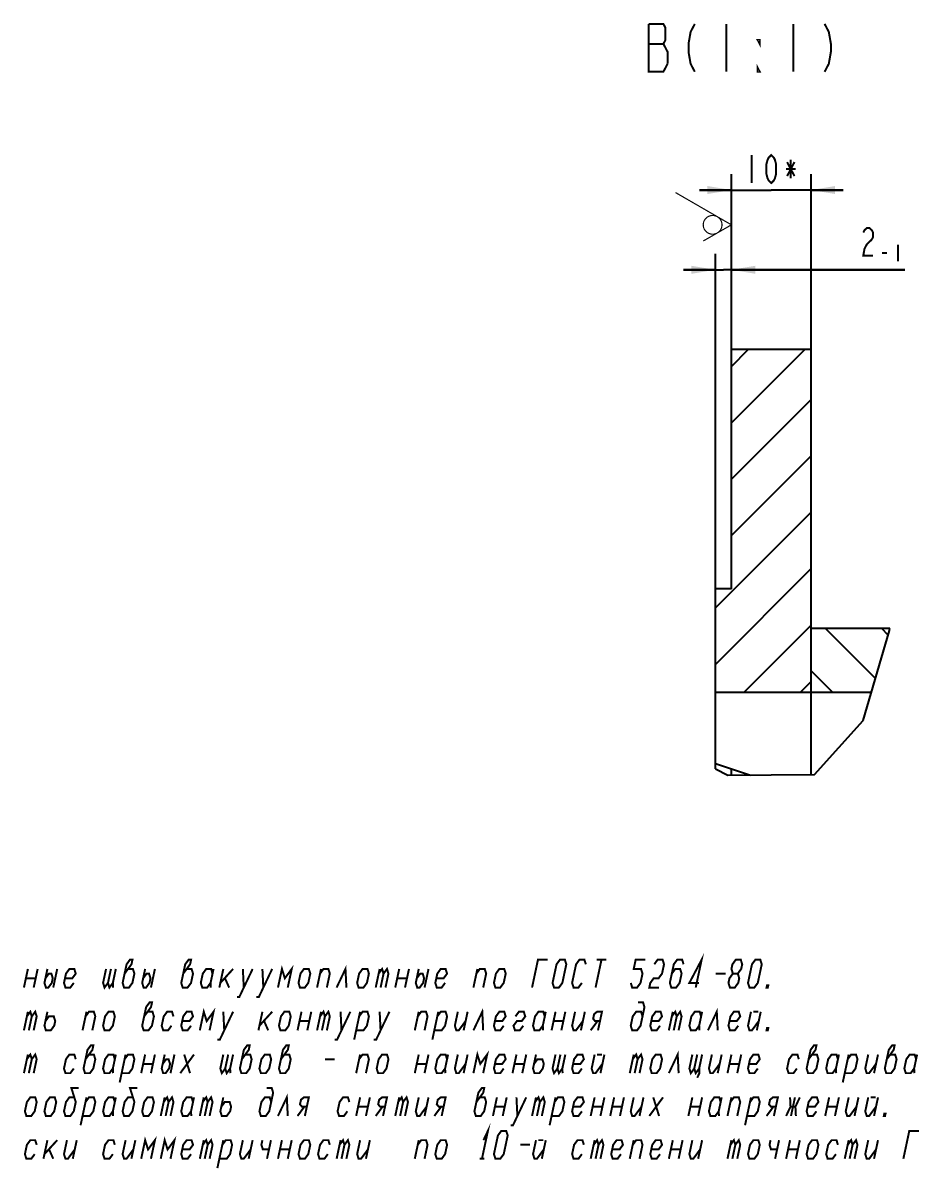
# Model space of a CAD drawing. Header units: millimetres. Extents: x 0 to 841, y 0 to 594.
# Drawn here: x 647.7 to 760.2, y 152.8 to 296.5 of the extents above; entities that cross this region are included whole.
import ezdxf

# ---------------------------------------------------------------- set-up
doc = ezdxf.new("R2010")
doc.units = ezdxf.units.MM
doc.header["$LTSCALE"] = 46.255
doc.layers.get('0').update_dxf_attribs({"linetype": 'CONTINUOUS'})
doc.layers.add('ALL_DIMENSIONS', color=7, linetype='CONTINUOUS')
doc.layers.add('ALL_SURF_FIN', color=7, linetype='CONTINUOUS')
doc.styles.get("Standard").update_dxf_attribs({"font": 'txt', "width": 0.7})
doc.dimstyles.new('DIMSTYLE_7', dxfattribs={"dimtxt": 3.5, "dimasz": 3, "dimexe": 0.18, "dimexo": 0.0625, "dimgap": 0.09, "dimtad": 1, "dimdec": 5, "dimdsep": 46, "dimtxsty": 'STANDARD', "dimblk": '_FILLED', "dimblk1": '_FILLED', "dimblk2": '_FILLED', "dimcen": 0.09, "dimadec": 0, "dimazin": 0, "dimtol": 1, "dimtm": 1, "dimtfac": 0.6, "dimtdec": 5, "dimtofl": 0, "dimtmove": 0, "dimatfit": 3, "dimldrblk": '_FILLED', "dimfxl": 1, "dimtolj": 1, "dimarcsym": 0})
doc.dimstyles.new('DIMSTYLE_8', dxfattribs={"dimtxt": 3.5, "dimasz": 3, "dimexe": 0.18, "dimexo": 0.0625, "dimgap": 0.09, "dimtad": 1, "dimdec": 5, "dimdsep": 46, "dimtxsty": 'STANDARD', "dimblk": '_FILLED', "dimblk1": '_FILLED', "dimblk2": '_FILLED', "dimcen": 0.09, "dimadec": 0, "dimazin": 0, "dimtp": 0.2, "dimtm": 0.2, "dimtfac": 1, "dimtdec": 5, "dimtofl": 0, "dimtmove": 0, "dimatfit": 3, "dimldrblk": '_FILLED', "dimfxl": 1, "dimtolj": 1, "dimarcsym": 0})

# ---------------------------------------------------------------- blocks, each defined once
blk = doc.blocks.new('_FILLED')
at = {"color": 0, "linetype": 'ByBlock'}
blk.add_solid([(0, 0), (-1, 0.167), (-1, -0.167)], dxfattribs=at)
blk = doc.blocks.new('*D15')
at = {"layer": 'ALL_DIMENSIONS', "color": 2, "linetype": 'Continuous'}
for p, q in [((734.55, 225.52), (734.55, 267.52)), ((736.55, 255.52), (736.55, 267.52)), ((734.55, 265.52), (730.55, 265.52)), ((730.55, 265.52), (735.55, 265.52)), ((758.28, 265.52), (735.55, 265.52)), ((736.55, 265.52), (758.28, 265.52))]:
    blk.add_line(p, q, dxfattribs=at)
at = {"layer": 'ALL_DIMENSIONS', "color": 2, "linetype": 'Continuous', "xscale": 3, "yscale": 3, "zscale": 3}
blk.add_blockref('_FILLED', (734.55, 265.52), dxfattribs=at)
at = {"layer": 'ALL_DIMENSIONS', "color": 2, "linetype": 'Continuous', "xscale": 3, "yscale": 3, "zscale": 3, "rotation": 180}
blk.add_blockref('_FILLED', (736.55, 265.52), dxfattribs=at)
blk = doc.blocks.new('*D16')
at = {"layer": 'ALL_DIMENSIONS', "color": 2, "linetype": 'Continuous'}
for p, q in [((736.55, 255.52), (736.55, 277.52)), ((746.55, 255.52), (746.55, 277.52)), ((736.55, 275.52), (732.55, 275.52)), ((732.55, 275.52), (741.55, 275.52)), ((750.55, 275.52), (741.55, 275.52)), ((746.55, 275.52), (750.55, 275.52))]:
    blk.add_line(p, q, dxfattribs=at)
at = {"layer": 'ALL_DIMENSIONS', "color": 2, "linetype": 'Continuous', "xscale": 3, "yscale": 3, "zscale": 3}
blk.add_blockref('_FILLED', (736.55, 275.52), dxfattribs=at)
at = {"layer": 'ALL_DIMENSIONS', "color": 2, "linetype": 'Continuous', "xscale": 3, "yscale": 3, "zscale": 3, "rotation": 180}
blk.add_blockref('_FILLED', (746.55, 275.52), dxfattribs=at)
blk = doc.blocks.new('SF1_BL8', base_point=(733.04, 272.17))
at = {"layer": 'ALL_SURF_FIN', "color": 2, "linetype": 'Continuous', "const_width": 0.146}
for points in [[(736.55, 271.16), (729.54, 275.21)], [(736.55, 271.16), (733.02, 269.13)]]:
    blk.add_lwpolyline(points, dxfattribs=at)
blk.add_lwpolyline([(733.02, 271.16, 1), (735.37, 271.16, 1)], format="xyb", close=True, dxfattribs=at)

msp = doc.modelspace()

# ---------------------------------------------------------------- linework, layer by layer
at = {"color": 2, "linetype": 'Continuous'}
for p, q in [((736.546314, 253.4017788), (738.6682622, 255.5237271)), ((736.546314, 246.3307034), (745.7393072, 255.5237271)), ((736.546314, 239.2596432), (746.546314, 249.2596432)), ((736.546314, 232.1885678), (746.546314, 242.1885678)), ((734.546314, 223.1175076), (746.546314, 235.1175076)), ((734.546314, 216.0464398), (746.546314, 228.0464398)), ((738.0946538, 212.5237271), (746.546314, 220.975372)), ((754.6097317, 214.2529119), (748.3389165, 220.5237271)), ((756.220477, 219.7132115), (755.4099615, 220.5237271)), ((749.2678106, 212.5237271), (746.546314, 215.2452313)), ((745.1657598, 212.5237271), (746.546314, 213.9043042))]:
    msp.add_line(p, q, dxfattribs=at)
at = {"color": 7, "linetype": 'Continuous'}
for p, q in [((736.546314, 225.5237271), (736.546314, 255.5237271)), ((746.546314, 255.5237271), (736.546314, 255.5237271)), ((746.546314, 202.2284547), (746.546314, 255.5237271)), ((734.546314, 202.9480542), (734.546314, 225.5237271)), ((736.546314, 225.5237271), (734.546314, 225.5237271)), ((756.4298476, 220.5237271), (746.546314, 220.5237271)), ((753.0618245, 209.0056284), (756.3900159, 220.287935)), ((756.3900159, 220.287935), (756.4298476, 220.5237271)), ((754.0996358, 212.5237271), (734.546314, 212.5237271)), ((746.9672543, 202.2323613), (753.0618245, 209.0056284)), ((734.546314, 203.6187893), (738.9383426, 202.1578479)), ((734.546314, 202.9480542), (736.0994895, 202.1315016)), ((736.546314, 202.1356484), (736.546314, 202.9535214)), ((736.0994895, 202.1315016), (746.9672543, 202.2323613))]:
    msp.add_line(p, q, dxfattribs=at)
at = {"color": 2, "linetype": 'Continuous', "const_width": 0.25}
for points in [[(728.0261458, 293.8500998), (728.2886503, 294.3501108), (728.2886503, 295.8500927), (728.0261458, 296.3501037), (726.1886141, 296.3501037)], [(726.1886141, 296.3501037), (726.1886141, 290.3500995), (728.0261458, 290.3500995), (728.5511548, 291.3500959)], [(731.9636622, 296.3501037), (731.4386531, 295.3501073), (731.1761486, 293.8500998), (731.1761486, 292.8501034), (731.4386531, 291.3500959), (731.9636622, 290.3500995)], [(735.9011273, 296.3501037), (735.9011273, 290.3500995)], [(744.3011178, 296.3501037), (744.3011178, 290.3500995)], [(748.2386342, 296.3501037), (748.7636432, 295.3501073), (749.0261478, 293.8500998), (749.0261478, 292.8501034), (748.7636432, 291.3500959), (748.2386342, 290.3500995)], [(726.1886141, 293.8500998), (728.0261458, 293.8500998)], [(728.5511548, 291.3500959), (728.5511548, 292.8501034), (728.0261458, 293.8500998)], [(740.1011482, 294.3501108), (740.1011482, 293.8500998), (739.8386437, 294.3501108), (740.1011482, 294.3501108)], [(740.1011482, 290.3500995), (739.8386437, 290.3500995), (739.8386437, 290.8501105), (740.1011482, 290.3500995)], [(732.0794483, 175.5157293), (732.8234205, 179.01574), (731.2847193, 176.0990676), (732.5096894, 176.0990676)], [(660.4827015, 177.2657251), (661.3431836, 178.4324017), (661.4671534, 179.01574), (661.1609205, 179.01574), (660.7306794, 178.4324017), (660.2346851, 176.0990676), (660.4169483, 175.5157293), (661.0294526, 175.5157293), (661.4596936, 176.0990676), (661.7076715, 177.2657251), (661.5254084, 177.8490634), (660.9129425, 177.8490634)], [(667.8326758, 177.2657251), (668.693158, 178.4324017), (668.8171662, 179.01574), (668.5108948, 179.01574), (668.0806537, 178.4324017), (667.5846979, 176.0990676), (667.7669611, 175.5157293), (668.3794654, 175.5157293), (668.8097065, 176.0990676), (669.0576844, 177.2657251), (668.8754212, 177.8490634), (668.2629169, 177.8490634)], [(679.7106983, 175.5157293), (680.2066925, 177.8490634), (680.5711805, 176.682406), (681.4316626, 177.8490634), (680.9357068, 175.5157293)], [(687.0607111, 175.5157293), (688.1691712, 177.8490634), (688.2857196, 175.5157293)], [(711.5607282, 175.5157293), (712.3046619, 179.01574), (713.5296705, 179.01574)], [(714.3169782, 175.5157293), (714.134715, 176.0990676), (714.6306708, 178.4324017), (715.0609119, 179.01574), (715.6734162, 179.01574), (715.8556794, 178.4324017), (715.3596851, 176.0990676), (714.929444, 175.5157293), (714.3169782, 175.5157293)], [(718.305658, 178.4324017), (718.1233948, 179.01574), (717.5108905, 179.01574), (717.0806495, 178.4324017), (716.5846936, 176.0990676), (716.7669568, 175.5157293), (717.3794611, 175.5157293), (717.8097022, 176.0990676)], [(720.2671405, 179.01574), (719.5232068, 175.5157293)], [(719.6546747, 179.01574), (720.8796448, 179.01574)], [(723.9347065, 176.0990676), (724.1169696, 175.5157293), (724.7294739, 175.5157293), (725.159715, 176.0990676), (725.4076929, 177.2657251), (725.2254297, 177.8490634), (724.3066925, 177.8490634), (724.5546705, 179.01574), (725.7796405, 179.01574)], [(726.8806794, 178.4324017), (727.3109205, 179.01574), (727.9234247, 179.01574), (728.1056495, 178.4324017), (727.8576715, 177.2657251), (727.4274305, 176.682406), (726.8149262, 176.682406), (726.3846851, 176.0990676), (726.2607154, 175.5157293), (727.4857239, 175.5157293)], [(730.5556665, 178.4324017), (730.3734034, 179.01574), (729.7608991, 179.01574), (729.330658, 178.4324017), (728.8347022, 176.0990676), (729.0169654, 175.5157293), (729.6294696, 175.5157293), (730.0597107, 176.0990676), (730.3076886, 177.2657251), (730.1254255, 177.8490634), (729.5129212, 177.8490634), (729.0826801, 177.2657251)], [(737.3514301, 177.2657251), (737.7816712, 177.8490634), (737.9056794, 178.4324017), (737.7234162, 179.01574), (737.1109119, 179.01574), (736.6806708, 178.4324017), (736.5566626, 177.8490634), (736.7389258, 177.2657251)], [(738.8169568, 175.5157293), (738.6346936, 176.0990676), (739.1306495, 178.4324017), (739.5608905, 179.01574), (740.1733948, 179.01574), (740.355658, 178.4324017), (739.8597022, 176.0990676), (739.4294611, 175.5157293), (738.8169568, 175.5157293)], [(647.8607068, 175.5157293), (648.3566626, 177.8490634)], [(648.1086847, 176.682406), (649.3336933, 176.682406)], [(649.5816712, 177.8490634), (649.0857154, 175.5157293)], [(650.8066797, 177.8490634), (650.4346936, 176.0990676), (650.6169568, 175.5157293), (650.9232282, 175.5157293), (651.3534693, 176.0990676), (651.477439, 176.682406), (651.2951758, 177.2657251), (650.9889429, 177.2657251), (650.5587018, 176.682406)], [(652.0316883, 177.8490634), (651.535694, 175.5157293)], [(653.0086805, 176.682406), (653.9274561, 176.682406), (654.3576972, 177.2657251), (654.175434, 177.8490634), (653.5629297, 177.8490634), (653.1326886, 177.2657251), (652.8847107, 176.0990676), (653.0669739, 175.5157293), (653.6794782, 175.5157293), (654.1097193, 176.0990676)], [(658.1566925, 177.8490634), (657.7847065, 176.0990676), (657.9669696, 175.5157293), (658.3972107, 176.0990676), (658.5794739, 175.5157293), (659.009715, 176.0990676), (659.3816626, 177.8490634)], [(658.7691584, 177.8490634), (658.3972107, 176.0990676)], [(663.0566883, 177.8490634), (662.6847022, 176.0990676), (662.8669654, 175.5157293), (663.1731983, 175.5157293), (663.6034394, 176.0990676), (663.7274476, 176.682406), (663.5451844, 177.2657251), (663.2389515, 177.2657251), (662.8087104, 176.682406)], [(664.2816584, 177.8490634), (663.7857026, 175.5157293)], [(671.5077015, 177.2657251), (671.3254383, 177.8490634), (670.712934, 177.8490634), (670.2826929, 177.2657251), (670.034715, 176.0990676), (670.2169782, 175.5157293), (670.829444, 175.5157293), (671.2596851, 176.0990676)], [(671.6316712, 177.8490634), (671.2596851, 176.0990676), (671.2888318, 175.5157293)], [(672.8566797, 177.8490634), (672.3607239, 175.5157293)], [(672.4846936, 176.0990676), (674.0816883, 177.8490634)], [(673.0680512, 176.682406), (673.585694, 175.5157293)], [(674.5627246, 174.3490719), (674.868996, 174.3490719), (676.5316669, 177.8490634)], [(675.3066584, 177.8490634), (675.4232068, 175.5157293)], [(677.0127417, 174.3490719), (677.3189746, 174.3490719), (678.981684, 177.8490634)], [(677.7566755, 177.8490634), (677.8732239, 175.5157293)], [(682.2846851, 176.0990676), (682.4669483, 175.5157293), (683.0794526, 175.5157293), (683.5096936, 176.0990676), (683.7576715, 177.2657251), (683.5754084, 177.8490634), (682.9629425, 177.8490634), (682.5327015, 177.2657251), (682.2846851, 176.0990676)], [(684.610694, 175.5157293), (685.1066883, 177.8490634)], [(684.9826801, 177.2657251), (685.4129212, 177.8490634), (686.0254255, 177.8490634), (686.2076886, 177.2657251), (685.8357026, 175.5157293)], [(689.6346979, 176.0990676), (689.8169611, 175.5157293), (690.4294654, 175.5157293), (690.8597065, 176.0990676), (691.1076844, 177.2657251), (690.9254212, 177.8490634), (690.3129169, 177.8490634), (689.8826758, 177.2657251), (689.6346979, 176.0990676)], [(691.9607068, 175.5157293), (692.4566626, 177.8490634)], [(692.3326929, 177.2657251), (692.762934, 177.8490634), (692.9451972, 177.2657251), (692.5732111, 175.5157293)], [(692.9451972, 177.2657251), (693.3754383, 177.8490634), (693.5577015, 177.2657251), (693.1857154, 175.5157293)], [(694.4107239, 175.5157293), (694.9066797, 177.8490634)], [(694.6587018, 176.682406), (695.8837104, 176.682406)], [(696.1316883, 177.8490634), (695.635694, 175.5157293)], [(697.3566584, 177.8490634), (696.9847107, 176.0990676), (697.1669739, 175.5157293), (697.4732068, 175.5157293), (697.9034479, 176.0990676), (698.0274561, 176.682406), (697.8451929, 177.2657251), (697.5389215, 177.2657251), (697.1086805, 176.682406)], [(698.5816669, 177.8490634), (698.0857111, 175.5157293)], [(699.5586976, 176.682406), (700.4774347, 176.682406), (700.9076758, 177.2657251), (700.7254126, 177.8490634), (700.1129084, 177.8490634), (699.6826673, 177.2657251), (699.4346894, 176.0990676), (699.6169526, 175.5157293), (700.2294568, 175.5157293), (700.6596979, 176.0990676)], [(704.2107154, 175.5157293), (704.7066712, 177.8490634)], [(704.5827015, 177.2657251), (705.0129425, 177.8490634), (705.6254084, 177.8490634), (705.8076715, 177.2657251), (705.4357239, 175.5157293)], [(706.7847022, 176.0990676), (706.9669654, 175.5157293), (707.5794696, 175.5157293), (708.0097107, 176.0990676), (708.2576886, 177.2657251), (708.0754255, 177.8490634), (707.4629212, 177.8490634), (707.0326801, 177.2657251), (706.7847022, 176.0990676)], [(734.5951801, 177.2657251), (735.8201886, 177.2657251)], [(736.3669782, 175.5157293), (736.979444, 175.5157293), (737.4096851, 176.0990676), (737.5336933, 176.682406), (737.3514301, 177.2657251), (736.7389258, 177.2657251), (736.3086847, 176.682406), (736.184715, 176.0990676), (736.3669782, 175.5157293)], [(659.009715, 176.0990676), (659.0388233, 175.5157293)], [(741.113819, 175.5157293), (740.9607026, 175.5157293), (741.0226874, 175.8074081), (741.1758423, 175.8074081), (741.113819, 175.5157293)], [(647.8607068, 170.1484439), (648.3566626, 172.4817779)], [(648.2326929, 171.8984396), (648.662934, 172.4817779), (648.8451972, 171.8984396), (648.4732111, 170.1484439)], [(648.8451972, 171.8984396), (649.2754383, 172.4817779), (649.4577015, 171.8984396), (649.0857154, 170.1484439)], [(650.8066797, 172.4817779), (650.4346936, 170.7317822), (650.6169568, 170.1484439), (651.2294611, 170.1484439), (651.6597022, 170.7317822), (651.7837104, 171.3151205), (651.6014472, 171.8984396), (650.9889429, 171.8984396), (650.5587018, 171.3151205)], [(655.2107196, 170.1484439), (655.7066755, 172.4817779)], [(655.5826673, 171.8984396), (656.0129084, 172.4817779), (656.6254126, 172.4817779), (656.8076758, 171.8984396), (656.4357282, 170.1484439)], [(657.7847065, 170.7317822), (657.9669696, 170.1484439), (658.5794739, 170.1484439), (659.009715, 170.7317822), (659.2576929, 171.8984396), (659.0754297, 172.4817779), (658.4629255, 172.4817779), (658.0326844, 171.8984396), (657.7847065, 170.7317822)], [(662.9326801, 171.8984396), (663.7931623, 173.0651162), (663.9171705, 173.6484353), (663.6108991, 173.6484353), (663.180658, 173.0651162), (662.6847022, 170.7317822), (662.8669654, 170.1484439), (663.4794696, 170.1484439), (663.9097107, 170.7317822), (664.1576886, 171.8984396), (663.9754255, 172.4817779), (663.3629212, 172.4817779)], [(666.6076673, 171.8984396), (666.4254425, 172.4817779), (665.8129383, 172.4817779), (665.3826972, 171.8984396), (665.1347193, 170.7317822), (665.316944, 170.1484439), (665.9294483, 170.1484439), (666.3596894, 170.7317822)], [(667.7087061, 171.3151205), (668.6274433, 171.3151205), (669.0576844, 171.8984396), (668.8754212, 172.4817779), (668.2629169, 172.4817779), (667.8326758, 171.8984396), (667.5846979, 170.7317822), (667.7669611, 170.1484439), (668.3794654, 170.1484439), (668.8097065, 170.7317822)], [(669.9107068, 170.1484439), (670.4066626, 172.4817779), (670.771189, 171.3151205), (671.6316712, 172.4817779), (671.1357154, 170.1484439)], [(672.112746, 168.9817865), (672.4189789, 168.9817865), (674.0816883, 172.4817779)], [(672.8566797, 172.4817779), (672.9732282, 170.1484439)], [(677.7566755, 172.4817779), (677.2607196, 170.1484439)], [(677.3846894, 170.7317822), (678.981684, 172.4817779)], [(679.8347065, 170.7317822), (680.0169696, 170.1484439), (680.6294739, 170.1484439), (681.059715, 170.7317822), (681.3076929, 171.8984396), (681.1254297, 172.4817779), (680.5129255, 172.4817779), (680.0826844, 171.8984396), (679.8347065, 170.7317822)], [(682.1607154, 170.1484439), (682.6566712, 172.4817779)], [(683.8816797, 172.4817779), (683.3857239, 170.1484439)], [(684.610694, 170.1484439), (685.1066883, 172.4817779)], [(684.9826801, 171.8984396), (685.4129212, 172.4817779), (685.5951844, 171.8984396), (685.2231983, 170.1484439)], [(685.5951844, 171.8984396), (686.0254255, 172.4817779), (686.2076886, 171.8984396), (685.8357026, 170.1484439)], [(686.8127332, 168.9817865), (687.1189661, 168.9817865), (688.7816755, 172.4817779)], [(687.5566669, 172.4817779), (687.6732154, 170.1484439)], [(689.2627118, 168.9817865), (690.006684, 172.4817779)], [(689.5107282, 170.1484439), (690.4294654, 170.1484439), (690.8597065, 170.7317822), (691.1076844, 171.8984396), (690.9254212, 172.4817779), (690.3129169, 172.4817779), (689.8826758, 171.8984396)], [(691.7127289, 168.9817865), (692.0189618, 168.9817865), (693.6816712, 172.4817779)], [(692.4566626, 172.4817779), (692.5732111, 170.1484439)], [(696.8607026, 170.1484439), (697.3566584, 172.4817779)], [(697.2326886, 171.8984396), (697.6629297, 172.4817779), (698.275434, 172.4817779), (698.4576972, 171.8984396), (698.0857111, 170.1484439)], [(699.0627417, 168.9817865), (699.8066755, 172.4817779)], [(699.3107196, 170.1484439), (700.2294568, 170.1484439), (700.6596979, 170.7317822), (700.9076758, 171.8984396), (700.7254126, 172.4817779), (700.1129084, 172.4817779), (699.6826673, 171.8984396)], [(702.2566925, 172.4817779), (701.8847065, 170.7317822), (702.0669696, 170.1484439), (702.3732026, 170.1484439), (703.2336847, 171.3151205)], [(703.4816626, 172.4817779), (702.9857068, 170.1484439)], [(704.2107154, 170.1484439), (705.3191755, 172.4817779), (705.4357239, 170.1484439)], [(706.9087104, 171.3151205), (707.8274476, 171.3151205), (708.2576886, 171.8984396), (708.0754255, 172.4817779), (707.4629212, 172.4817779), (707.0326801, 171.8984396), (706.7847022, 170.7317822), (706.9669654, 170.1484439), (707.5794696, 170.1484439), (708.0097107, 170.7317822)], [(709.4826972, 171.8984396), (709.9129383, 172.4817779), (710.5254425, 172.4817779), (710.7076673, 171.8984396), (710.2774262, 171.3151205), (709.6649604, 171.3151205), (709.2347193, 170.7317822), (709.416944, 170.1484439), (710.0294483, 170.1484439), (710.4596894, 170.7317822)], [(713.1576844, 171.8984396), (712.9754212, 172.4817779), (712.3629169, 172.4817779), (711.9326758, 171.8984396), (711.6846979, 170.7317822), (711.8669611, 170.1484439), (712.4794654, 170.1484439), (712.9097065, 170.7317822)], [(713.2816925, 172.4817779), (712.9097065, 170.7317822), (712.9388532, 170.1484439)], [(714.0107068, 170.1484439), (714.5066626, 172.4817779)], [(715.7316712, 172.4817779), (715.2357154, 170.1484439)], [(716.9566797, 172.4817779), (716.5846936, 170.7317822), (716.7669568, 170.1484439), (717.0732282, 170.1484439), (717.9337104, 171.3151205)], [(718.1816883, 172.4817779), (717.685694, 170.1484439)], [(719.8294782, 170.1484439), (720.325434, 172.4817779), (719.7129297, 172.4817779), (719.3446735, 172.1901184), (719.2207038, 171.60678), (719.4649518, 171.3151205), (720.0774561, 171.3151205)], [(725.4076929, 171.8984396), (725.2254297, 172.4817779), (724.6129255, 172.4817779), (724.1826844, 171.8984396), (723.9347065, 170.7317822), (724.1169696, 170.1484439), (724.7294739, 170.1484439), (725.159715, 170.7317822), (725.6556708, 173.0651162), (725.4734076, 173.6484353), (724.8609034, 173.6484353)], [(726.5086933, 171.3151205), (727.4274305, 171.3151205), (727.8576715, 171.8984396), (727.6754084, 172.4817779), (727.0629425, 172.4817779), (726.6327015, 171.8984396), (726.3846851, 170.7317822), (726.5669483, 170.1484439), (727.1794526, 170.1484439), (727.6096936, 170.7317822)], [(728.710694, 170.1484439), (729.2066883, 172.4817779)], [(729.0826801, 171.8984396), (729.5129212, 172.4817779), (729.6951844, 171.8984396), (729.3231983, 170.1484439)], [(729.6951844, 171.8984396), (730.1254255, 172.4817779), (730.3076886, 171.8984396), (729.9357026, 170.1484439)], [(732.7576673, 171.8984396), (732.5754425, 172.4817779), (731.9629383, 172.4817779), (731.5326972, 171.8984396), (731.2847193, 170.7317822), (731.466944, 170.1484439), (732.0794483, 170.1484439), (732.5096894, 170.7317822)], [(732.8816755, 172.4817779), (732.5096894, 170.7317822), (732.5388361, 170.1484439)], [(733.6107282, 170.1484439), (734.7191883, 172.4817779), (734.8356983, 170.1484439)], [(736.3086847, 171.3151205), (737.2274604, 171.3151205), (737.6577015, 171.8984396), (737.4754383, 172.4817779), (736.862934, 172.4817779), (736.4326929, 171.8984396), (736.184715, 170.7317822), (736.3669782, 170.1484439), (736.979444, 170.1484439), (737.4096851, 170.7317822)], [(739.0066797, 172.4817779), (738.6346936, 170.7317822), (738.8169568, 170.1484439), (739.1232282, 170.1484439), (739.9837104, 171.3151205)], [(739.3129126, 172.4817779), (739.9254169, 172.4817779)], [(740.2316883, 172.4817779), (739.735694, 170.1484439)], [(677.9680854, 171.3151205), (678.4857282, 170.1484439)], [(682.4086933, 171.3151205), (683.6337018, 171.3151205)], [(714.2586847, 171.3151205), (715.4836933, 171.3151205)], [(718.9107026, 170.1484439), (719.7711847, 171.3151205)], [(741.113819, 170.1484439), (740.9607026, 170.1484439), (741.0226874, 170.4401034), (741.1758423, 170.4401034), (741.113819, 170.1484439)], [(655.5826673, 166.5311541), (656.4431495, 167.6978308), (656.5671576, 168.2811499), (656.2609247, 168.2811499), (655.8306836, 167.6978308), (655.3346894, 165.3644967), (655.5169526, 164.7811584), (656.1294568, 164.7811584), (656.5596979, 165.3644967), (656.8076758, 166.5311541), (656.6254126, 167.1144924), (656.0129084, 167.1144924)], [(675.1826886, 166.5311541), (676.0431708, 167.6978308), (676.1671405, 168.2811499), (675.8609076, 168.2811499), (675.4306665, 167.6978308), (674.9347107, 165.3644967), (675.1169739, 164.7811584), (675.7294782, 164.7811584), (676.1597193, 165.3644967), (676.4076972, 166.5311541), (676.225434, 167.1144924), (675.6129297, 167.1144924)], [(680.0826844, 166.5311541), (680.9431665, 167.6978308), (681.0671747, 168.2811499), (680.7609034, 168.2811499), (680.3306623, 167.6978308), (679.8347065, 165.3644967), (680.0169696, 164.7811584), (680.6294739, 164.7811584), (681.059715, 165.3644967), (681.3076929, 166.5311541), (681.1254297, 167.1144924), (680.5129255, 167.1144924)], [(746.2326844, 166.5311541), (747.0931665, 167.6978308), (747.2171747, 168.2811499), (746.9109034, 168.2811499), (746.4806623, 167.6978308), (745.9847065, 165.3644967), (746.1669696, 164.7811584), (746.7794739, 164.7811584), (747.209715, 165.3644967), (747.4576929, 166.5311541), (747.2754297, 167.1144924), (746.6629255, 167.1144924)], [(756.0326758, 166.5311541), (756.893158, 167.6978308), (757.0171662, 168.2811499), (756.7108948, 168.2811499), (756.2806537, 167.6978308), (755.7846979, 165.3644967), (755.9669611, 164.7811584), (756.5794654, 164.7811584), (757.0097065, 165.3644967), (757.2576844, 166.5311541), (757.0754212, 167.1144924), (756.4629169, 167.1144924)], [(647.8607068, 164.7811584), (648.3566626, 167.1144924)], [(648.2326929, 166.5311541), (648.662934, 167.1144924), (648.8451972, 166.5311541), (648.4732111, 164.7811584)], [(648.8451972, 166.5311541), (649.2754383, 167.1144924), (649.4577015, 166.5311541), (649.0857154, 164.7811584)], [(654.3576972, 166.5311541), (654.175434, 167.1144924), (653.5629297, 167.1144924), (653.1326886, 166.5311541), (652.8847107, 165.3644967), (653.0669739, 164.7811584), (653.6794782, 164.7811584), (654.1097193, 165.3644967)], [(659.2576929, 166.5311541), (659.0754297, 167.1144924), (658.4629255, 167.1144924), (658.0326844, 166.5311541), (657.7847065, 165.3644967), (657.9669696, 164.7811584), (658.5794739, 164.7811584), (659.009715, 165.3644967)], [(659.3816626, 167.1144924), (659.009715, 165.3644967), (659.0388233, 164.7811584)], [(659.8627375, 163.6144818), (660.6066712, 167.1144924)], [(660.1107154, 164.7811584), (661.0294526, 164.7811584), (661.4596936, 165.3644967), (661.7076715, 166.5311541), (661.5254084, 167.1144924), (660.9129425, 167.1144924), (660.4827015, 166.5311541)], [(662.560694, 164.7811584), (663.0566883, 167.1144924)], [(664.2816584, 167.1144924), (663.7857026, 164.7811584)], [(665.5066669, 167.1144924), (665.1347193, 165.3644967), (665.316944, 164.7811584), (665.6232154, 164.7811584), (666.0534565, 165.3644967), (666.1774262, 165.9478158), (665.9952015, 166.5311541), (665.6889301, 166.5311541), (665.258689, 165.9478158)], [(666.7316755, 167.1144924), (666.2357196, 164.7811584)], [(667.4607282, 164.7811584), (669.1816925, 167.1144924)], [(667.956684, 167.1144924), (668.6856983, 164.7811584)], [(672.8566797, 167.1144924), (672.4846936, 165.3644967), (672.6669568, 164.7811584), (673.0971979, 165.3644967), (673.2794611, 164.7811584), (673.7097022, 165.3644967), (674.0816883, 167.1144924)], [(673.469184, 167.1144924), (673.0971979, 165.3644967)], [(677.3846894, 165.3644967), (677.5669526, 164.7811584), (678.1794568, 164.7811584), (678.6096979, 165.3644967), (678.8576758, 166.5311541), (678.6754126, 167.1144924), (678.0629084, 167.1144924), (677.6326673, 166.5311541), (677.3846894, 165.3644967)], [(689.5107282, 164.7811584), (690.006684, 167.1144924)], [(689.8826758, 166.5311541), (690.3129169, 167.1144924), (690.9254212, 167.1144924), (691.1076844, 166.5311541), (690.7356983, 164.7811584)], [(692.084715, 165.3644967), (692.2669782, 164.7811584), (692.879444, 164.7811584), (693.3096851, 165.3644967), (693.5577015, 166.5311541), (693.3754383, 167.1144924), (692.762934, 167.1144924), (692.3326929, 166.5311541), (692.084715, 165.3644967)], [(696.8607026, 164.7811584), (697.3566584, 167.1144924)], [(698.5816669, 167.1144924), (698.0857111, 164.7811584)], [(700.9076758, 166.5311541), (700.7254126, 167.1144924), (700.1129084, 167.1144924), (699.6826673, 166.5311541), (699.4346894, 165.3644967), (699.6169526, 164.7811584), (700.2294568, 164.7811584), (700.6596979, 165.3644967)], [(701.031684, 167.1144924), (700.6596979, 165.3644967), (700.6888446, 164.7811584)], [(702.2566925, 167.1144924), (701.8847065, 165.3644967), (702.0669696, 164.7811584), (702.3732026, 164.7811584), (703.2336847, 165.9478158)], [(703.4816626, 167.1144924), (702.9857068, 164.7811584)], [(704.2107154, 164.7811584), (704.7066712, 167.1144924), (705.0711976, 165.9478158), (705.9316797, 167.1144924), (705.4357239, 164.7811584)], [(706.9087104, 165.9478158), (707.8274476, 165.9478158), (708.2576886, 166.5311541), (708.0754255, 167.1144924), (707.4629212, 167.1144924), (707.0326801, 166.5311541), (706.7847022, 165.3644967), (706.9669654, 164.7811584), (707.5794696, 164.7811584), (708.0097107, 165.3644967)], [(709.1107111, 164.7811584), (709.6066669, 167.1144924)], [(710.8316755, 167.1144924), (710.3357196, 164.7811584)], [(712.056684, 167.1144924), (711.6846979, 165.3644967), (711.8669611, 164.7811584), (712.4794654, 164.7811584), (712.9097065, 165.3644967), (713.0336762, 165.9478158), (712.8514515, 166.5311541), (712.2389472, 166.5311541), (711.8087061, 165.9478158)], [(714.5066626, 167.1144924), (714.134715, 165.3644967), (714.3169782, 164.7811584), (714.7472193, 165.3644967), (714.929444, 164.7811584), (715.3596851, 165.3644967), (715.7316712, 167.1144924)], [(715.1191669, 167.1144924), (714.7472193, 165.3644967)], [(716.7087018, 165.9478158), (717.627439, 165.9478158), (718.0576801, 166.5311541), (717.8754169, 167.1144924), (717.2629126, 167.1144924), (716.8326715, 166.5311541), (716.5846936, 165.3644967), (716.7669568, 164.7811584), (717.3794611, 164.7811584), (717.8097022, 165.3644967)], [(719.4066584, 167.1144924), (719.0347107, 165.3644967), (719.2169739, 164.7811584), (719.5232068, 164.7811584), (720.383689, 165.9478158)], [(719.7129297, 167.1144924), (720.325434, 167.1144924)], [(720.6316669, 167.1144924), (720.1357111, 164.7811584)], [(723.8106983, 164.7811584), (724.3066925, 167.1144924)], [(724.1826844, 166.5311541), (724.6129255, 167.1144924), (724.7951886, 166.5311541), (724.4232026, 164.7811584)], [(724.7951886, 166.5311541), (725.2254297, 167.1144924), (725.4076929, 166.5311541), (725.0357068, 164.7811584)], [(726.3846851, 165.3644967), (726.5669483, 164.7811584), (727.1794526, 164.7811584), (727.6096936, 165.3644967), (727.8576715, 166.5311541), (727.6754084, 167.1144924), (727.0629425, 167.1144924), (726.6327015, 166.5311541), (726.3846851, 165.3644967)], [(728.710694, 164.7811584), (729.8191925, 167.1144924), (729.9357026, 164.7811584)], [(731.6566669, 167.1144924), (731.2847193, 165.3644967), (731.466944, 164.7811584), (731.8971851, 165.3644967), (732.0794483, 164.7811584), (732.5096894, 165.3644967), (732.8816755, 167.1144924)], [(732.2691712, 167.1144924), (731.8971851, 165.3644967)], [(734.106684, 167.1144924), (733.7346979, 165.3644967), (733.9169611, 164.7811584), (734.223194, 164.7811584), (735.0836762, 165.9478158)], [(735.3316925, 167.1144924), (734.8356983, 164.7811584)], [(736.0607068, 164.7811584), (736.5566626, 167.1144924)], [(737.7816712, 167.1144924), (737.2857154, 164.7811584)], [(738.7587018, 165.9478158), (739.677439, 165.9478158), (740.1076801, 166.5311541), (739.9254169, 167.1144924), (739.3129126, 167.1144924), (738.8826715, 166.5311541), (738.6346936, 165.3644967), (738.8169568, 164.7811584), (739.4294611, 164.7811584), (739.8597022, 165.3644967)], [(745.0076758, 166.5311541), (744.8254126, 167.1144924), (744.2129084, 167.1144924), (743.7826673, 166.5311541), (743.5346894, 165.3644967), (743.7169526, 164.7811584), (744.3294568, 164.7811584), (744.7596979, 165.3644967)], [(749.9076715, 166.5311541), (749.7254084, 167.1144924), (749.1129425, 167.1144924), (748.6827015, 166.5311541), (748.4346851, 165.3644967), (748.6169483, 164.7811584), (749.2294526, 164.7811584), (749.6596936, 165.3644967)], [(750.0316797, 167.1144924), (749.6596936, 165.3644967), (749.6888404, 164.7811584)], [(750.5127161, 163.6144818), (751.2566883, 167.1144924)], [(750.760694, 164.7811584), (751.6794696, 164.7811584), (752.1097107, 165.3644967), (752.3576886, 166.5311541), (752.1754255, 167.1144924), (751.5629212, 167.1144924), (751.1326801, 166.5311541)], [(753.7066669, 167.1144924), (753.3347193, 165.3644967), (753.516944, 164.7811584), (753.8232154, 164.7811584), (754.6836976, 165.9478158)], [(754.9316755, 167.1144924), (754.4357196, 164.7811584)], [(759.7077015, 166.5311541), (759.5254383, 167.1144924), (758.912934, 167.1144924), (758.4826929, 166.5311541), (758.234715, 165.3644967), (758.4169782, 164.7811584), (759.029444, 164.7811584), (759.4596851, 165.3644967)], [(759.8316712, 167.1144924), (759.4596851, 165.3644967), (759.4888318, 164.7811584)], [(662.8087104, 165.9478158), (664.0336805, 165.9478158)], [(673.7097022, 165.3644967), (673.7388489, 164.7811584)], [(685.5951844, 166.5311541), (686.8201929, 166.5311541)], [(697.1086805, 165.9478158), (698.333689, 165.9478158)], [(709.358689, 165.9478158), (710.5836976, 165.9478158)], [(715.3596851, 165.3644967), (715.3888318, 164.7811584)], [(732.5096894, 165.3644967), (732.5388361, 164.7811584), (732.2617115, 164.1978201)], [(736.3086847, 165.9478158), (737.5336933, 165.9478158)], [(654.175434, 161.747207), (653.5629297, 161.747207), (653.1326886, 161.1638687), (652.8847107, 159.9972113), (653.0669739, 159.4138729), (653.6794782, 159.4138729), (654.1097193, 159.9972113), (654.3576972, 161.1638687), (653.8109076, 162.9138644), (654.7296448, 162.9138644)], [(661.5254084, 161.747207), (660.9129425, 161.747207), (660.4827015, 161.1638687), (660.2346851, 159.9972113), (660.4169483, 159.4138729), (661.0294526, 159.4138729), (661.4596936, 159.9972113), (661.7076715, 161.1638687), (661.1609205, 162.9138644), (662.0796576, 162.9138644)], [(678.8576758, 161.1638687), (678.6754126, 161.747207), (678.0629084, 161.747207), (677.6326673, 161.1638687), (677.3846894, 159.9972113), (677.5669526, 159.4138729), (678.1794568, 159.4138729), (678.6096979, 159.9972113), (679.1056537, 162.3305261), (678.9233905, 162.9138644), (678.3109247, 162.9138644)], [(704.5827015, 161.1638687), (705.4431836, 162.3305261), (705.5671534, 162.9138644), (705.2609205, 162.9138644), (704.8306794, 162.3305261), (704.3346851, 159.9972113), (704.5169483, 159.4138729), (705.1294526, 159.4138729), (705.5596936, 159.9972113), (705.8076715, 161.1638687), (705.6254084, 161.747207), (705.0129425, 161.747207)], [(647.984715, 159.9972113), (648.1669782, 159.4138729), (648.779444, 159.4138729), (649.2096851, 159.9972113), (649.4577015, 161.1638687), (649.2754383, 161.747207), (648.662934, 161.747207), (648.2326929, 161.1638687), (647.984715, 159.9972113)], [(650.4346936, 159.9972113), (650.6169568, 159.4138729), (651.2294611, 159.4138729), (651.6597022, 159.9972113), (651.9076801, 161.1638687), (651.7254169, 161.747207), (651.1129126, 161.747207), (650.6826715, 161.1638687), (650.4346936, 159.9972113)], [(654.9627417, 158.2471963), (655.7066755, 161.747207)], [(655.2107196, 159.4138729), (656.1294568, 159.4138729), (656.5596979, 159.9972113), (656.8076758, 161.1638687), (656.6254126, 161.747207), (656.0129084, 161.747207), (655.5826673, 161.1638687)], [(659.2576929, 161.1638687), (659.0754297, 161.747207), (658.4629255, 161.747207), (658.0326844, 161.1638687), (657.7847065, 159.9972113), (657.9669696, 159.4138729), (658.5794739, 159.4138729), (659.009715, 159.9972113)], [(659.3816626, 161.747207), (659.009715, 159.9972113), (659.0388233, 159.4138729)], [(662.6847022, 159.9972113), (662.8669654, 159.4138729), (663.4794696, 159.4138729), (663.9097107, 159.9972113), (664.1576886, 161.1638687), (663.9754255, 161.747207), (663.3629212, 161.747207), (662.9326801, 161.1638687), (662.6847022, 159.9972113)], [(665.0107111, 159.4138729), (665.5066669, 161.747207)], [(665.3826972, 161.1638687), (665.8129383, 161.747207), (665.9952015, 161.1638687), (665.6232154, 159.4138729)], [(665.9952015, 161.1638687), (666.4254425, 161.747207), (666.6076673, 161.1638687), (666.2357196, 159.4138729)], [(669.0576844, 161.1638687), (668.8754212, 161.747207), (668.2629169, 161.747207), (667.8326758, 161.1638687), (667.5846979, 159.9972113), (667.7669611, 159.4138729), (668.3794654, 159.4138729), (668.8097065, 159.9972113)], [(669.1816925, 161.747207), (668.8097065, 159.9972113), (668.8388532, 159.4138729)], [(669.9107068, 159.4138729), (670.4066626, 161.747207)], [(670.2826929, 161.1638687), (670.712934, 161.747207), (670.8951972, 161.1638687), (670.5232111, 159.4138729)], [(670.8951972, 161.1638687), (671.3254383, 161.747207), (671.5077015, 161.1638687), (671.1357154, 159.4138729)], [(672.8566797, 161.747207), (672.4846936, 159.9972113), (672.6669568, 159.4138729), (673.2794611, 159.4138729), (673.7097022, 159.9972113), (673.8337104, 160.5805304), (673.6514472, 161.1638687), (673.0389429, 161.1638687), (672.6087018, 160.5805304)], [(679.7106983, 159.4138729), (680.8191584, 161.747207), (680.9357068, 159.4138729)], [(683.0794526, 159.4138729), (683.5754084, 161.747207), (682.9629425, 161.747207), (682.5946863, 161.4555282), (682.4706781, 160.8722091), (682.7149262, 160.5805304), (683.3274305, 160.5805304)], [(688.6576673, 161.1638687), (688.4754425, 161.747207), (687.8629383, 161.747207), (687.4326972, 161.1638687), (687.1847193, 159.9972113), (687.366944, 159.4138729), (687.9794483, 159.4138729), (688.4096894, 159.9972113)], [(689.5107282, 159.4138729), (690.006684, 161.747207)], [(691.2316925, 161.747207), (690.7356983, 159.4138729)], [(692.879444, 159.4138729), (693.3754383, 161.747207), (692.762934, 161.747207), (692.3946778, 161.4555282), (692.2706696, 160.8722091), (692.5149561, 160.5805304), (693.1274604, 160.5805304)], [(694.4107239, 159.4138729), (694.9066797, 161.747207)], [(694.7826715, 161.1638687), (695.2129126, 161.747207), (695.3951758, 161.1638687), (695.0232282, 159.4138729)], [(695.3951758, 161.1638687), (695.8254169, 161.747207), (696.0076801, 161.1638687), (695.635694, 159.4138729)], [(697.3566584, 161.747207), (696.9847107, 159.9972113), (697.1669739, 159.4138729), (697.4732068, 159.4138729), (698.333689, 160.5805304)], [(698.5816669, 161.747207), (698.0857111, 159.4138729)], [(700.2294568, 159.4138729), (700.7254126, 161.747207), (700.1129084, 161.747207), (699.7446906, 161.4555282), (699.6206824, 160.8722091), (699.8649305, 160.5805304), (700.4774347, 160.5805304)], [(706.660694, 159.4138729), (707.1566883, 161.747207)], [(708.3816584, 161.747207), (707.8857026, 159.4138729)], [(708.8627332, 158.2471963), (709.1689661, 158.2471963), (710.8316755, 161.747207)], [(709.6066669, 161.747207), (709.7232154, 159.4138729)], [(711.5607282, 159.4138729), (712.056684, 161.747207)], [(711.9326758, 161.1638687), (712.3629169, 161.747207), (712.5451801, 161.1638687), (712.173194, 159.4138729)], [(712.5451801, 161.1638687), (712.9754212, 161.747207), (713.1576844, 161.1638687), (712.7856983, 159.4138729)], [(713.7627289, 158.2471963), (714.5066626, 161.747207)], [(714.0107068, 159.4138729), (714.929444, 159.4138729), (715.3596851, 159.9972113), (715.6077015, 161.1638687), (715.4254383, 161.747207), (714.812934, 161.747207), (714.3826929, 161.1638687)], [(716.7087018, 160.5805304), (717.627439, 160.5805304), (718.0576801, 161.1638687), (717.8754169, 161.747207), (717.2629126, 161.747207), (716.8326715, 161.1638687), (716.5846936, 159.9972113), (716.7669568, 159.4138729), (717.3794611, 159.4138729), (717.8097022, 159.9972113)], [(718.9107026, 159.4138729), (719.4066584, 161.747207)], [(720.6316669, 161.747207), (720.1357111, 159.4138729)], [(721.3607196, 159.4138729), (721.8566755, 161.747207)], [(723.081684, 161.747207), (722.5857282, 159.4138729)], [(724.3066925, 161.747207), (723.9347065, 159.9972113), (724.1169696, 159.4138729), (724.4232026, 159.4138729), (725.2836847, 160.5805304)], [(725.5316626, 161.747207), (725.0357068, 159.4138729)], [(726.2607154, 159.4138729), (727.9816797, 161.747207)], [(726.7566712, 161.747207), (727.4857239, 159.4138729)], [(731.1607111, 159.4138729), (731.6566669, 161.747207)], [(732.8816755, 161.747207), (732.3857196, 159.4138729)], [(735.2076844, 161.1638687), (735.0254212, 161.747207), (734.4129169, 161.747207), (733.9826758, 161.1638687), (733.7346979, 159.9972113), (733.9169611, 159.4138729), (734.5294654, 159.4138729), (734.9597065, 159.9972113)], [(735.3316925, 161.747207), (734.9597065, 159.9972113), (734.9888532, 159.4138729)], [(736.0607068, 159.4138729), (736.5566626, 161.747207)], [(736.4326929, 161.1638687), (736.862934, 161.747207), (737.4754383, 161.747207), (737.6577015, 161.1638687), (737.2857154, 159.4138729)], [(738.262746, 158.2471963), (739.0066797, 161.747207)], [(738.5107239, 159.4138729), (739.4294611, 159.4138729), (739.8597022, 159.9972113), (740.1076801, 161.1638687), (739.9254169, 161.747207), (739.3129126, 161.747207), (738.8826715, 161.1638687)], [(741.8794782, 159.4138729), (742.375434, 161.747207), (741.7629297, 161.747207), (741.3946735, 161.4555282), (741.2707038, 160.8722091), (741.5149518, 160.5805304), (742.1274561, 160.5805304)], [(743.4107196, 159.4138729), (743.9649305, 160.5805304), (743.9066755, 161.747207)], [(744.5191797, 161.747207), (744.0232239, 159.4138729)], [(745.131684, 161.747207), (744.5774347, 160.5805304), (744.6357282, 159.4138729)], [(746.1086762, 160.5805304), (747.0274518, 160.5805304), (747.4576929, 161.1638687), (747.2754297, 161.747207), (746.6629255, 161.747207), (746.2326844, 161.1638687), (745.9847065, 159.9972113), (746.1669696, 159.4138729), (746.7794739, 159.4138729), (747.209715, 159.9972113)], [(748.3107154, 159.4138729), (748.8066712, 161.747207)], [(750.0316797, 161.747207), (749.5357239, 159.4138729)], [(751.2566883, 161.747207), (750.8847022, 159.9972113), (751.0669654, 159.4138729), (751.3731983, 159.4138729), (752.2336805, 160.5805304)], [(752.4816584, 161.747207), (751.9857026, 159.4138729)], [(753.7066669, 161.747207), (753.3347193, 159.9972113), (753.516944, 159.4138729), (753.8232154, 159.4138729), (754.6836976, 160.5805304)], [(754.0129383, 161.747207), (754.6254425, 161.747207)], [(754.9316755, 161.747207), (754.4357196, 159.4138729)], [(682.1607154, 159.4138729), (683.0211976, 160.5805304)], [(689.7587061, 160.5805304), (690.9836762, 160.5805304)], [(691.9607068, 159.4138729), (692.821189, 160.5805304)], [(699.3107196, 159.4138729), (700.1712018, 160.5805304)], [(706.9087104, 160.5805304), (708.1336805, 160.5805304)], [(719.1586805, 160.5805304), (720.383689, 160.5805304)], [(721.6086976, 160.5805304), (722.8337061, 160.5805304)], [(731.408689, 160.5805304), (732.6336976, 160.5805304)], [(740.9607026, 159.4138729), (741.8211847, 160.5805304)], [(743.9649305, 160.5805304), (744.5774347, 160.5805304)], [(748.5586933, 160.5805304), (749.7837018, 160.5805304)], [(755.8138446, 159.4138729), (755.6607282, 159.4138729), (755.7227131, 159.7055325), (755.8758295, 159.7055325), (755.8138446, 159.4138729)], [(705.4722919, 156.3799215), (706.0265412, 157.5465789), (705.282569, 154.0465875)], [(662.560694, 154.0465875), (663.0566883, 156.3799215), (663.4211762, 155.2132449), (664.2816584, 156.3799215), (663.7857026, 154.0465875)], [(665.0107111, 154.0465875), (665.5066669, 156.3799215), (665.8711933, 155.2132449), (666.7316755, 156.3799215), (666.2357196, 154.0465875)], [(706.9669654, 154.0465875), (706.7847022, 154.6299066), (707.280658, 156.9632406), (707.7108991, 157.5465789), (708.3234034, 157.5465789), (708.5056665, 156.9632406), (708.0097107, 154.6299066), (707.5794696, 154.0465875), (706.9669654, 154.0465875)], [(758.1107068, 154.0465875), (758.8546405, 157.5465789), (760.0796491, 157.5465789)], [(649.4577015, 155.7965832), (649.2754383, 156.3799215), (648.662934, 156.3799215), (648.2326929, 155.7965832), (647.984715, 154.6299066), (648.1669782, 154.0465875), (648.779444, 154.0465875), (649.2096851, 154.6299066)], [(650.8066797, 156.3799215), (650.3107239, 154.0465875)], [(650.4346936, 154.6299066), (652.0316883, 156.3799215)], [(651.0180512, 155.2132449), (651.535694, 154.0465875)], [(653.2566584, 156.3799215), (652.8847107, 154.6299066), (653.0669739, 154.0465875), (653.3732068, 154.0465875), (654.233689, 155.2132449)], [(654.4816669, 156.3799215), (653.9857111, 154.0465875)], [(659.2576929, 155.7965832), (659.0754297, 156.3799215), (658.4629255, 156.3799215), (658.0326844, 155.7965832), (657.7847065, 154.6299066), (657.9669696, 154.0465875), (658.5794739, 154.0465875), (659.009715, 154.6299066)], [(660.6066712, 156.3799215), (660.2346851, 154.6299066), (660.4169483, 154.0465875), (660.7232196, 154.0465875), (661.5837018, 155.2132449)], [(661.8316797, 156.3799215), (661.3357239, 154.0465875)], [(667.7087061, 155.2132449), (668.6274433, 155.2132449), (669.0576844, 155.7965832), (668.8754212, 156.3799215), (668.2629169, 156.3799215), (667.8326758, 155.7965832), (667.5846979, 154.6299066), (667.7669611, 154.0465875), (668.3794654, 154.0465875), (668.8097065, 154.6299066)], [(669.9107068, 154.0465875), (670.4066626, 156.3799215)], [(670.2826929, 155.7965832), (670.712934, 156.3799215), (670.8951972, 155.7965832), (670.5232111, 154.0465875)], [(670.8951972, 155.7965832), (671.3254383, 156.3799215), (671.5077015, 155.7965832), (671.1357154, 154.0465875)], [(672.112746, 152.8799108), (672.8566797, 156.3799215)], [(672.3607239, 154.0465875), (673.2794611, 154.0465875), (673.7097022, 154.6299066), (673.9576801, 155.7965832), (673.7754169, 156.3799215), (673.1629126, 156.3799215), (672.7326715, 155.7965832)], [(675.3066584, 156.3799215), (674.9347107, 154.6299066), (675.1169739, 154.0465875), (675.4232068, 154.0465875), (676.283689, 155.2132449)], [(676.5316669, 156.3799215), (676.0357111, 154.0465875)], [(677.7566755, 156.3799215), (677.6326673, 155.7965832), (677.8149305, 155.2132449), (678.5805512, 155.2132449)], [(678.8285675, 156.3799215), (678.3325733, 154.0465875)], [(679.7106983, 154.0465875), (680.2066925, 156.3799215)], [(679.9586762, 155.2132449), (681.1836847, 155.2132449)], [(681.4316626, 156.3799215), (680.9357068, 154.0465875)], [(682.2846851, 154.6299066), (682.4669483, 154.0465875), (683.0794526, 154.0465875), (683.5096936, 154.6299066), (683.7576715, 155.7965832), (683.5754084, 156.3799215), (682.9629425, 156.3799215), (682.5327015, 155.7965832), (682.2846851, 154.6299066)], [(686.2076886, 155.7965832), (686.0254255, 156.3799215), (685.4129212, 156.3799215), (684.9826801, 155.7965832), (684.7347022, 154.6299066), (684.9169654, 154.0465875), (685.5294696, 154.0465875), (685.9597107, 154.6299066)], [(687.0607111, 154.0465875), (687.5566669, 156.3799215)], [(687.4326972, 155.7965832), (687.8629383, 156.3799215), (688.0452015, 155.7965832), (687.6732154, 154.0465875)], [(688.0452015, 155.7965832), (688.4754425, 156.3799215), (688.6576673, 155.7965832), (688.2857196, 154.0465875)], [(690.006684, 156.3799215), (689.6346979, 154.6299066), (689.8169611, 154.0465875), (690.123194, 154.0465875), (690.9836762, 155.2132449)], [(691.2316925, 156.3799215), (690.7356983, 154.0465875)], [(696.8607026, 154.0465875), (697.3566584, 156.3799215)], [(697.2326886, 155.7965832), (697.6629297, 156.3799215), (698.275434, 156.3799215), (698.4576972, 155.7965832), (698.0857111, 154.0465875)], [(699.4346894, 154.6299066), (699.6169526, 154.0465875), (700.2294568, 154.0465875), (700.6596979, 154.6299066), (700.9076758, 155.7965832), (700.7254126, 156.3799215), (700.1129084, 156.3799215), (699.6826673, 155.7965832), (699.4346894, 154.6299066)], [(710.0952015, 155.7965832), (711.3201715, 155.7965832)], [(712.056684, 156.3799215), (711.6846979, 154.6299066), (711.8669611, 154.0465875), (712.173194, 154.0465875), (713.0336762, 155.2132449)], [(712.3629169, 156.3799215), (712.9754212, 156.3799215)], [(713.2816925, 156.3799215), (712.7856983, 154.0465875)], [(718.0576801, 155.7965832), (717.8754169, 156.3799215), (717.2629126, 156.3799215), (716.8326715, 155.7965832), (716.5846936, 154.6299066), (716.7669568, 154.0465875), (717.3794611, 154.0465875), (717.8097022, 154.6299066)], [(718.9107026, 154.0465875), (719.4066584, 156.3799215)], [(719.2826886, 155.7965832), (719.7129297, 156.3799215), (719.8951929, 155.7965832), (719.5232068, 154.0465875)], [(719.8951929, 155.7965832), (720.325434, 156.3799215), (720.5076972, 155.7965832), (720.1357111, 154.0465875)], [(721.6086976, 155.2132449), (722.5274347, 155.2132449), (722.9576758, 155.7965832), (722.7754126, 156.3799215), (722.1629084, 156.3799215), (721.7326673, 155.7965832), (721.4846894, 154.6299066), (721.6669526, 154.0465875), (722.2794568, 154.0465875), (722.7096979, 154.6299066)], [(723.8106983, 154.0465875), (724.3066925, 156.3799215)], [(724.1826844, 155.7965832), (724.6129255, 156.3799215), (725.2254297, 156.3799215), (725.4076929, 155.7965832), (725.0357068, 154.0465875)], [(726.5086933, 155.2132449), (727.4274305, 155.2132449), (727.8576715, 155.7965832), (727.6754084, 156.3799215), (727.0629425, 156.3799215), (726.6327015, 155.7965832), (726.3846851, 154.6299066), (726.5669483, 154.0465875), (727.1794526, 154.0465875), (727.6096936, 154.6299066)], [(728.710694, 154.0465875), (729.2066883, 156.3799215)], [(728.9587104, 155.2132449), (730.1836805, 155.2132449)], [(730.4316584, 156.3799215), (729.9357026, 154.0465875)], [(731.6566669, 156.3799215), (731.2847193, 154.6299066), (731.466944, 154.0465875), (731.7732154, 154.0465875), (732.6336976, 155.2132449)], [(732.8816755, 156.3799215), (732.3857196, 154.0465875)], [(736.0607068, 154.0465875), (736.5566626, 156.3799215)], [(736.4326929, 155.7965832), (736.862934, 156.3799215), (737.0451972, 155.7965832), (736.6732111, 154.0465875)], [(737.0451972, 155.7965832), (737.4754383, 156.3799215), (737.6577015, 155.7965832), (737.2857154, 154.0465875)], [(738.6346936, 154.6299066), (738.8169568, 154.0465875), (739.4294611, 154.0465875), (739.8597022, 154.6299066), (740.1076801, 155.7965832), (739.9254169, 156.3799215), (739.3129126, 156.3799215), (738.8826715, 155.7965832), (738.6346936, 154.6299066)], [(741.4566584, 156.3799215), (741.3326886, 155.7965832), (741.5149518, 155.2132449), (742.2805726, 155.2132449)], [(742.5285505, 156.3799215), (742.0325946, 154.0465875)], [(743.4107196, 154.0465875), (743.9066755, 156.3799215)], [(743.6586976, 155.2132449), (744.8837061, 155.2132449)], [(745.131684, 156.3799215), (744.6357282, 154.0465875)], [(745.9847065, 154.6299066), (746.1669696, 154.0465875), (746.7794739, 154.0465875), (747.209715, 154.6299066), (747.4576929, 155.7965832), (747.2754297, 156.3799215), (746.6629255, 156.3799215), (746.2326844, 155.7965832), (745.9847065, 154.6299066)], [(749.9076715, 155.7965832), (749.7254084, 156.3799215), (749.1129425, 156.3799215), (748.6827015, 155.7965832), (748.4346851, 154.6299066), (748.6169483, 154.0465875), (749.2294526, 154.0465875), (749.6596936, 154.6299066)], [(750.760694, 154.0465875), (751.2566883, 156.3799215)], [(751.1326801, 155.7965832), (751.5629212, 156.3799215), (751.7451844, 155.7965832), (751.3731983, 154.0465875)], [(751.7451844, 155.7965832), (752.1754255, 156.3799215), (752.3576886, 155.7965832), (751.9857026, 154.0465875)], [(753.7066669, 156.3799215), (753.3347193, 154.6299066), (753.516944, 154.0465875), (753.8232154, 154.0465875), (754.6836976, 155.2132449)], [(754.9316755, 156.3799215), (754.4357196, 154.0465875)], [(704.9763361, 154.0465875), (705.5888404, 154.0465875)]]:
    msp.add_lwpolyline(points, dxfattribs=at)
at = {"layer": 'ALL_DIMENSIONS', "color": 2, "linetype": 'Continuous', "const_width": 0.25}
for points in [[(739.096301, 279.8987342), (739.096301, 276.3987338)], [(741.546309, 276.3987338), (741.2400708, 276.6903941), (741.0869517, 276.9820544), (740.9338326, 277.5654006), (740.9338326, 278.7320674), (741.0869517, 279.3153879), (741.2400708, 279.6070482), (741.546309, 279.8987342), (741.8525471, 279.6070482), (742.0056662, 279.3153879), (742.1588366, 278.7320674), (742.1588366, 277.5654006), (742.0056662, 276.9820544), (741.8525471, 276.6903941), (741.546309, 276.3987338)], [(743.5369597, 277.2737147), (744.4556741, 279.0237277)], [(743.5369597, 279.0237277), (744.4556741, 277.2737147)], [(743.9963169, 279.3153879), (743.9963169, 276.9820544)], [(743.3837892, 278.1487212), (744.6087932, 278.1487212)], [(753.0832644, 270.1904045), (753.2363835, 270.4820648), (753.5426216, 270.773725), (753.8488598, 270.773725), (754.155098, 270.4820648), (754.308217, 270.1904045), (754.308217, 269.6070583), (754.155098, 269.315398)], [(754.155098, 269.315398), (753.5426216, 268.7320518), (753.2363835, 268.1487312), (753.0832644, 267.2737247), (754.308217, 267.2737247)], [(757.4407162, 268.6737146), (757.4407162, 266.5737298)], [(755.4457537, 267.6237222), (756.0757338, 267.6237222)]]:
    msp.add_lwpolyline(points, dxfattribs=at)

# ---------------------------------------------------------------- block references
at = {"layer": 'ALL_SURF_FIN', "color": 2, "linetype": 'Continuous'}
msp.add_blockref('SF1_BL8', (733.042303, 272.1672725), dxfattribs=at)

# ---------------------------------------------------------------- dimensions: what is measured, and where the dimension line sits
at = {"layer": 'ALL_DIMENSIONS', "color": 2, "linetype": 'Continuous'}
dim = msp.add_linear_dim(base=(746.546314, 275.5237271), p1=(736.546314, 255.5237271), p2=(746.546314, 255.5237271), text='<>*', dimstyle='DIMSTYLE_8', dxfattribs=at)
dim.commit()
dim.dimension.update_dxf_attribs({"geometry": '*D16', "text_midpoint": (737.871314, 276.3987271), "dimtype": 160})
dim = msp.add_linear_dim(base=(736.546314, 265.5237271), p1=(734.546314, 225.5237271), p2=(736.546314, 255.5237271), dimstyle='DIMSTYLE_7', dxfattribs=at)
dim.commit()
dim.dimension.update_dxf_attribs({"geometry": '*D15', "text_midpoint": (752.4707408, 267.2737271), "dimtype": 160})

doc.saveas('drawing.dxf')
